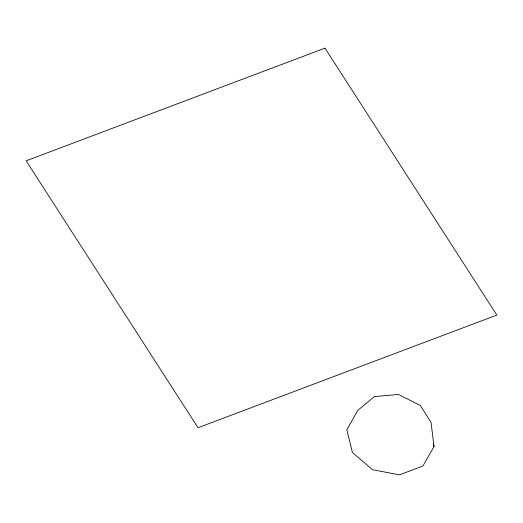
<?xml version="1.0" encoding="UTF-8"?>
<svg xmlns="http://www.w3.org/2000/svg" width="523" height="523" viewBox="0 0 523 523"><rect width="100%" height="100%" fill="white"/><g stroke="black" fill="none" stroke-linecap="round" stroke-linejoin="round"><path stroke-width="0.78" d="M433.998 446.505L422.937 466L399.454 474.858L372.513 469.687L352.41 452.473L346.821 429.782L357.882 410.287L374.39 396.591L398.519 394.466L420.224 405.384L431.044 422.323L433.998 446.505L433.227 443.38M324.973 48.142L26.15 160.809L198.027 427.742L496.85 315.081L324.973 48.142"/></g></svg>
